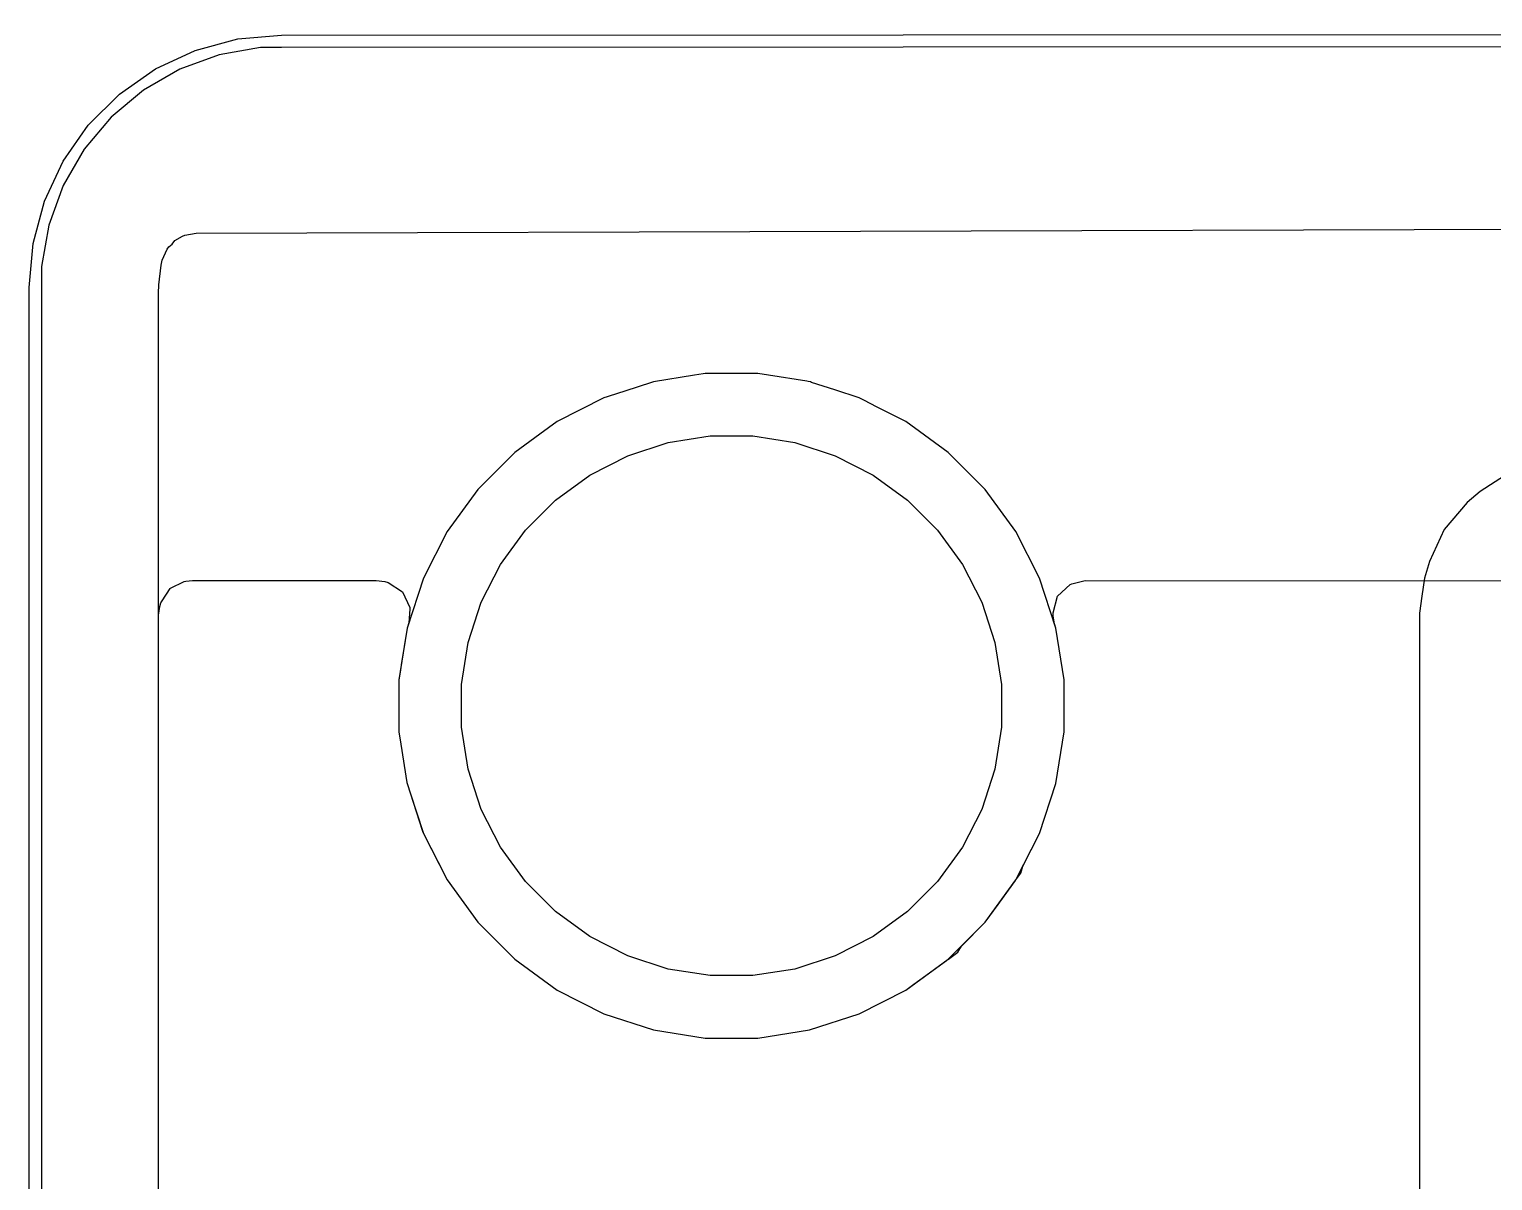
# Model space of a CAD drawing. Header units: millimetres. Extents: x 87.1 to 142.6, y -85.7 to -60.8.
# Drawn here: x 87.15 to 93.09, y -65.43 to -60.75 of the extents above; entities that cross this region are included whole.
import ezdxf

# ---------------------------------------------------------------- set-up
doc = ezdxf.new("R2010")
doc.units = ezdxf.units.MM
for name, color, linetype, true_color in [('B.Cu', 153, 'CONTINUOUS', 0x4d7fc4), ('B.Mask', 4, 'CONTINUOUS', 0x02ffee), ('Edge.Cuts', 254, 'CONTINUOUS', 0xd0d2cd), ('F.Cu', 13, 'CONTINUOUS', 0xc83434), ('F.Mask', 201, 'CONTINUOUS', 0xd864ff)]:
    doc.layers.add(name, color=color, linetype=linetype, true_color=true_color)

msp = doc.modelspace()

# ---------------------------------------------------------------- linework, layer by layer
at = {"layer": 'B.Cu', "linetype": 'CONTINUOUS'}
for p, q in [((87.825483, -61.578617), (110.069002, -61.514265)), ((87.780146, -61.587344), (87.825483, -61.578617)), ((87.707261, -61.644713), (87.714568, -61.634523)), ((87.714568, -61.634523), (87.72862, -61.623546)), ((87.72862, -61.623546), (87.739015, -61.609053)), ((87.739015, -61.609053), (87.769615, -61.591523)), ((87.769615, -61.591523), (87.769625, -61.591515)), ((87.769625, -61.591515), (87.780146, -61.587344)), ((87.683469, -61.708976), (87.685792, -61.695293)), ((87.685792, -61.695293), (87.687141, -61.689383)), ((87.687141, -61.689383), (87.707261, -61.644713)), ((87.674464, -61.788952), (87.683469, -61.708976)), ((87.6733, -61.809707), (87.673495, -61.802772)), ((87.673304, -61.865196), (87.6733, -61.809707)), ((87.673495, -61.802772), (87.673883, -61.795856)), ((87.673883, -61.795856), (87.674464, -61.788952)), ((87.6733, -61.86521), (87.673304, -61.865196)), ((87.6733, -63.393713), (87.6733, -61.86521)), ((89.849587, -62.156489), (89.68376, -62.182753)), ((89.850053, -62.156415), (89.849587, -62.156489)), ((89.85012, -62.156404), (89.850053, -62.156415)), ((89.884357, -62.150981), (89.85012, -62.156404)), ((89.893713, -62.1495), (89.884357, -62.150981)), ((89.893714, -62.1495), (89.893713, -62.1495)), ((90.106286, -62.1495), (89.893714, -62.1495)), ((90.106287, -62.1495), (90.106286, -62.1495)), ((90.149876, -62.156404), (90.106287, -62.1495)), ((90.150413, -62.156489), (90.149876, -62.156404)), ((90.306599, -62.181226), (90.150413, -62.156489)), ((89.566267, -62.220928), (89.502926, -62.24151)), ((89.67451, -62.185758), (89.566267, -62.220928)), ((89.674513, -62.185757), (89.67451, -62.185758)), ((89.683757, -62.182754), (89.674513, -62.185757)), ((89.68376, -62.182753), (89.683757, -62.182754)), ((90.311362, -62.1816), (90.306599, -62.181226)), ((90.320552, -62.18377), (90.311362, -62.1816)), ((90.325074, -62.185623), (90.320552, -62.18377)), ((90.420133, -62.21651), (90.325074, -62.185623)), ((90.518412, -62.248443), (90.420133, -62.21651)), ((89.481583, -62.248444), (89.292182, -62.344949)), ((89.495451, -62.243938), (89.481583, -62.248444)), ((89.502926, -62.24151), (89.495451, -62.243938)), ((90.518413, -62.248443), (90.518412, -62.248443)), ((90.518414, -62.248444), (90.518413, -62.248443)), ((90.54024, -62.259565), (90.518414, -62.248444)), ((90.540245, -62.259567), (90.54024, -62.259565)), ((90.588717, -62.284265), (90.540245, -62.259567)), ((90.70782, -62.344951), (90.588717, -62.284265)), ((89.292179, -62.344951), (89.221709, -62.39615)), ((89.292182, -62.344949), (89.292179, -62.34495)), ((89.292179, -62.34495), (89.292179, -62.344951)), ((90.879786, -62.46989), (90.70782, -62.344951)), ((89.221709, -62.39615), (89.12021, -62.469892)), ((89.12021, -62.469892), (88.969892, -62.62021)), ((90.879788, -62.469892), (90.879786, -62.46989)), ((91.030112, -62.620216), (90.879788, -62.469892)), ((93.162493, -62.550775), (93.041462, -62.628557)), ((88.969892, -62.62021), (88.844949, -62.792182)), ((91.1547, -62.791699), (91.030112, -62.620216)), ((93.041451, -62.628566), (92.988659, -62.67431)), ((93.041462, -62.628557), (93.041451, -62.628566)), ((92.988659, -62.67431), (92.894433, -62.783051)), ((88.844949, -62.792182), (88.748445, -62.981582)), ((91.154702, -62.791703), (91.1547, -62.791699)), ((91.155048, -62.792179), (91.154702, -62.791703)), ((91.155049, -62.792181), (91.155048, -62.792179)), ((91.155051, -62.792184), (91.155049, -62.792181)), ((91.251557, -62.981588), (91.155051, -62.792184)), ((92.89443, -62.783055), (92.834664, -62.913921)), ((92.894433, -62.783051), (92.89443, -62.783055)), ((92.834664, -62.913921), (92.814976, -62.980969)), ((88.748445, -62.981582), (88.682752, -63.183762)), ((91.317246, -63.183757), (91.251557, -62.981588)), ((92.814976, -62.980969), (92.804366, -63.054765)), ((92.804366, -63.054765), (92.7945, -63.123387)), ((92.7945, -63.123387), (92.7945, -68.476)), ((88.682752, -63.183762), (88.658957, -63.334)), ((91.3505, -63.393713), (91.317246, -63.183757)), ((88.655578, -63.355337), (88.6495, -63.393713)), ((88.658957, -63.334), (88.655578, -63.355337)), ((87.6733, -70.578848), (87.6733, -63.393713)), ((88.6495, -63.393713), (88.6495, -63.606287)), ((91.3505, -63.606287), (91.3505, -63.393713)), ((88.6495, -63.606287), (88.657452, -63.656498)), ((88.657452, -63.656498), (88.657454, -63.656507)), ((88.657454, -63.656507), (88.657454, -63.656508)), ((88.657454, -63.656508), (88.681947, -63.811155)), ((91.317246, -63.816243), (91.3505, -63.606287)), ((88.681947, -63.811155), (88.681948, -63.811155)), ((88.681948, -63.811155), (88.681948, -63.811158)), ((88.681948, -63.811158), (88.682754, -63.816243)), ((88.682754, -63.816243), (88.696003, -63.857018)), ((91.251557, -64.018412), (91.317246, -63.816243)), ((88.696003, -63.857018), (88.745799, -64.010279)), ((88.745799, -64.010279), (88.748442, -64.018411)), ((88.748442, -64.018411), (88.806654, -64.132658)), ((91.155051, -64.207816), (91.251557, -64.018412)), ((88.806654, -64.132658), (88.844951, -64.20782)), ((88.844951, -64.20782), (88.96989, -64.379786)), ((91.082581, -64.307564), (91.153903, -64.209397)), ((91.153903, -64.209397), (91.153906, -64.209399)), ((91.153906, -64.209399), (91.153923, -64.209367)), ((91.153923, -64.209367), (91.155051, -64.207816)), ((91.030109, -64.379786), (91.082581, -64.307564)), ((88.96989, -64.379786), (88.969892, -64.379788)), ((88.969892, -64.379788), (89.120216, -64.530112)), ((90.933514, -64.476381), (91.030104, -64.379792)), ((91.030104, -64.379792), (91.030106, -64.379788)), ((91.030106, -64.379788), (91.030109, -64.379786)), ((90.919042, -64.501586), (90.933514, -64.476381)), ((89.120216, -64.530112), (89.292169, -64.655042)), ((90.804584, -64.584746), (90.873715, -64.534518)), ((90.873715, -64.534518), (90.875154, -64.533601)), ((90.875154, -64.533601), (90.878905, -64.530772)), ((90.878905, -64.530772), (90.880707, -64.529438)), ((90.880707, -64.529438), (90.919042, -64.501586)), ((90.707816, -64.655051), (90.804582, -64.584747)), ((90.804582, -64.584747), (90.804584, -64.584746)), ((89.292169, -64.655042), (89.2922, -64.65506)), ((89.2922, -64.65506), (89.292442, -64.655182)), ((89.292442, -64.655182), (89.481588, -64.751557)), ((90.518412, -64.751557), (90.707816, -64.655051)), ((89.481588, -64.751557), (89.683757, -64.817246)), ((90.316243, -64.817246), (90.518412, -64.751557)), ((89.683757, -64.817246), (89.893713, -64.8505)), ((90.106287, -64.8505), (90.316243, -64.817246)), ((89.893713, -64.8505), (89.893714, -64.8505)), ((89.893714, -64.8505), (90.106286, -64.8505)), ((90.106286, -64.8505), (90.106287, -64.8505))]:
    msp.add_line(p, q, dxfattribs=at)
at = {"layer": 'B.Mask', "linetype": 'CONTINUOUS'}
for p, q in [((89.74321, -62.430393), (89.913695, -62.403391)), ((89.913695, -62.403391), (90.086305, -62.403391)), ((90.086305, -62.403391), (90.25679, -62.430393)), ((89.579048, -62.483733), (89.74321, -62.430393)), ((90.25679, -62.430393), (90.420952, -62.483733)), ((89.425252, -62.562096), (89.579048, -62.483733)), ((90.420952, -62.483733), (90.574748, -62.562096)), ((89.285607, -62.663553), (89.425252, -62.562096)), ((90.574748, -62.562096), (90.714393, -62.663553)), ((89.163553, -62.785607), (89.285607, -62.663553)), ((90.714393, -62.663553), (90.836447, -62.785607)), ((89.062096, -62.925252), (89.163553, -62.785607)), ((90.836447, -62.785607), (90.937904, -62.925252)), ((88.983733, -63.079048), (89.062096, -62.925252)), ((90.937904, -62.925252), (91.016267, -63.079048)), ((88.930393, -63.24321), (88.983733, -63.079048)), ((91.016267, -63.079048), (91.069607, -63.24321)), ((88.903391, -63.413695), (88.930393, -63.24321)), ((91.069607, -63.24321), (91.096609, -63.413695)), ((88.903391, -63.586305), (88.903391, -63.413695)), ((91.096609, -63.413695), (91.096609, -63.586305)), ((88.930393, -63.75679), (88.903391, -63.586305)), ((91.096609, -63.586305), (91.069607, -63.75679)), ((88.983733, -63.920952), (88.930393, -63.75679)), ((91.069607, -63.75679), (91.016267, -63.920952)), ((89.062096, -64.074748), (88.983733, -63.920952)), ((91.016267, -63.920952), (90.937904, -64.074748)), ((89.163553, -64.214393), (89.062096, -64.074748)), ((90.937904, -64.074748), (90.836447, -64.214393)), ((89.285607, -64.336447), (89.163553, -64.214393)), ((90.836447, -64.214393), (90.714393, -64.336447)), ((89.425252, -64.437904), (89.285607, -64.336447)), ((90.714393, -64.336447), (90.574748, -64.437904)), ((89.579048, -64.516267), (89.425252, -64.437904)), ((90.574748, -64.437904), (90.420952, -64.516267)), ((89.74321, -64.569607), (89.579048, -64.516267)), ((90.420952, -64.516267), (90.25679, -64.569607)), ((89.913695, -64.596609), (89.74321, -64.569607)), ((90.086305, -64.596609), (89.913695, -64.596609)), ((90.25679, -64.569607), (90.086305, -64.596609))]:
    msp.add_line(p, q, dxfattribs=at)
at = {"layer": 'Edge.Cuts', "linetype": 'CONTINUOUS'}
for p, q in [((87.821888, -60.836254), (87.994407, -60.789966)), ((87.994407, -60.789966), (88.172341, -60.774331)), ((88.172341, -60.774331), (88.172342, -60.774331)), ((88.172342, -60.774331), (141.57597, -60.750447)), ((141.575993, -60.800447), (88.172364, -60.824331)), ((87.660025, -60.911791), (87.821888, -60.836254)), ((87.919129, -60.85404), (87.758877, -60.912424)), ((88.087084, -60.824363), (87.919129, -60.85404)), ((88.172363, -60.824331), (88.087084, -60.824363)), ((88.172364, -60.824331), (88.172363, -60.82433)), ((88.172363, -60.82433), (88.172363, -60.824331)), ((87.513733, -61.014283), (87.660025, -60.911791)), ((87.758877, -60.912424), (87.611195, -60.997744)), ((87.387457, -61.140615), (87.513733, -61.014283)), ((87.611195, -60.997744), (87.480567, -61.107408)), ((87.285031, -61.286952), (87.387457, -61.140615)), ((87.480567, -61.107408), (87.370962, -61.238084)), ((87.370962, -61.238084), (87.285709, -61.385805)), ((87.209567, -61.448849), (87.285031, -61.286952)), ((87.285709, -61.385805), (87.227395, -61.546083)), ((87.163355, -61.62139), (87.209567, -61.448849)), ((87.227395, -61.546083), (87.197794, -61.714051)), ((87.1478, -61.79933), (87.163355, -61.62139)), ((87.197794, -61.714051), (87.1978, -61.79933)), ((87.1478, -61.799331), (87.1478, -61.79933)), ((87.1478, -84.712184), (87.1478, -61.799331)), ((87.1978, -61.79933), (87.1978, -61.799331)), ((87.1978, -61.799331), (87.1978, -84.712184))]:
    msp.add_line(p, q, dxfattribs=at)
at = {"layer": 'F.Cu', "linetype": 'CONTINUOUS'}
for p, q in [((87.721862, -63.021979), (87.77672, -62.994521)), ((87.77672, -62.994521), (87.784285, -62.992876)), ((87.784285, -62.992876), (87.810661, -62.990044)), ((87.810661, -62.990044), (88.557177, -62.990228)), ((88.557177, -62.990228), (88.592103, -62.99526)), ((88.592103, -62.99526), (88.605416, -62.999173)), ((88.605416, -62.999173), (88.664183, -63.036964)), ((91.324192, -63.053986), (91.375654, -63.00675)), ((91.375654, -63.00675), (91.381925, -63.003667)), ((91.381925, -63.003667), (91.43667, -62.99094)), ((91.43667, -62.99094), (103.279817, -62.99387)), ((87.688156, -63.073487), (87.720498, -63.023161)), ((87.720498, -63.023161), (87.720499, -63.023159)), ((87.720499, -63.023159), (87.721862, -63.021979)), ((88.664183, -63.036964), (88.693189, -63.100522)), ((91.306429, -63.121559), (91.324192, -63.053986)), ((87.6733, -63.131869), (87.678323, -63.096933)), ((87.678323, -63.096933), (87.682727, -63.081935)), ((87.682727, -63.081935), (87.688156, -63.073487)), ((88.694183, -63.107447), (88.689374, -63.163376)), ((88.693189, -63.100522), (88.694183, -63.107447)), ((91.306825, -63.135428), (91.306429, -63.121559)), ((87.6733, -66.401662), (87.6733, -63.131869)), ((88.682751, -63.183768), (88.666876, -63.284007)), ((88.682754, -63.183752), (88.682751, -63.183768)), ((88.682755, -63.183748), (88.682754, -63.183752)), ((88.689374, -63.163376), (88.682755, -63.183748)), ((91.312254, -63.166805), (91.306825, -63.135428)), ((91.312844, -63.170209), (91.312254, -63.166805)), ((91.317246, -63.183757), (91.312844, -63.170209)), ((91.3505, -63.393713), (91.317246, -63.183757)), ((88.666876, -63.284008), (88.6495, -63.393713)), ((88.666876, -63.284007), (88.666876, -63.284008)), ((88.6495, -63.393713), (88.6495, -63.60629)), ((91.3505, -63.606287), (91.3505, -63.393713)), ((88.6495, -63.60629), (88.657454, -63.656507)), ((88.657454, -63.656507), (88.657454, -63.656508)), ((88.657454, -63.656508), (88.681947, -63.811155)), ((91.317246, -63.816243), (91.3505, -63.606287)), ((88.681947, -63.811155), (88.681948, -63.811155)), ((88.681948, -63.811155), (88.681948, -63.811158)), ((88.681948, -63.811158), (88.682754, -63.816243)), ((88.682754, -63.816243), (88.745539, -64.009475)), ((91.251557, -64.018412), (91.317246, -63.816243)), ((88.745539, -64.009475), (88.748444, -64.018414)), ((88.748444, -64.018414), (88.844951, -64.20782)), ((91.18373, -64.151529), (91.251557, -64.018412)), ((91.155053, -64.20781), (91.175445, -64.179744)), ((91.175445, -64.179744), (91.18373, -64.151529)), ((88.844951, -64.20782), (88.96989, -64.379786)), ((91.030109, -64.379786), (91.155048, -64.20782)), ((91.155047, -64.20782), (91.155051, -64.207816)), ((91.155048, -64.20782), (91.155047, -64.20782)), ((91.155051, -64.207816), (91.155053, -64.20781)), ((88.96989, -64.379786), (88.969892, -64.379788)), ((88.969892, -64.379788), (89.120216, -64.530112)), ((90.880593, -64.529302), (91.030104, -64.379792)), ((91.030104, -64.379792), (91.030106, -64.379788)), ((91.030106, -64.379788), (91.030109, -64.379786)), ((89.120216, -64.530112), (89.292169, -64.655042)), ((90.825118, -64.569827), (90.879786, -64.530109)), ((90.879786, -64.530109), (90.879788, -64.530106)), ((90.879788, -64.530106), (90.879792, -64.530104)), ((90.879792, -64.530104), (90.8798, -64.530095)), ((90.8798, -64.530095), (90.879852, -64.530058)), ((90.879852, -64.530058), (90.880593, -64.529302)), ((90.765023, -64.613489), (90.825118, -64.569827)), ((89.292169, -64.655042), (89.292177, -64.655047)), ((89.292177, -64.655047), (89.292179, -64.655048)), ((89.292179, -64.655048), (89.292181, -64.655049)), ((89.292181, -64.655049), (89.292182, -64.65505)), ((89.292182, -64.65505), (89.2922, -64.65506)), ((89.2922, -64.65506), (89.292442, -64.655182)), ((89.292442, -64.655182), (89.481588, -64.751557)), ((90.518412, -64.751557), (90.707816, -64.655051)), ((90.707816, -64.655051), (90.74095, -64.630978)), ((90.74095, -64.630978), (90.765023, -64.613489)), ((89.481588, -64.751557), (89.683757, -64.817246)), ((90.316243, -64.817246), (90.518412, -64.751557)), ((89.683757, -64.817246), (89.893713, -64.8505)), ((90.106287, -64.8505), (90.316243, -64.817246)), ((89.893713, -64.8505), (89.893714, -64.8505)), ((89.893714, -64.8505), (90.106286, -64.8505)), ((90.106286, -64.8505), (90.106287, -64.8505))]:
    msp.add_line(p, q, dxfattribs=at)
at = {"layer": 'F.Mask', "linetype": 'CONTINUOUS'}
for p, q in [((89.74321, -62.430393), (89.913695, -62.403391)), ((89.913695, -62.403391), (90.086305, -62.403391)), ((90.086305, -62.403391), (90.25679, -62.430393)), ((89.579048, -62.483733), (89.74321, -62.430393)), ((90.25679, -62.430393), (90.420952, -62.483733)), ((89.425252, -62.562096), (89.579048, -62.483733)), ((90.420952, -62.483733), (90.574748, -62.562096)), ((89.285607, -62.663553), (89.425252, -62.562096)), ((90.574748, -62.562096), (90.714393, -62.663553)), ((89.163553, -62.785607), (89.285607, -62.663553)), ((90.714393, -62.663553), (90.836447, -62.785607)), ((89.062096, -62.925252), (89.163553, -62.785607)), ((90.836447, -62.785607), (90.937904, -62.925252)), ((88.983733, -63.079048), (89.062096, -62.925252)), ((90.937904, -62.925252), (91.016267, -63.079048)), ((88.930393, -63.24321), (88.983733, -63.079048)), ((91.016267, -63.079048), (91.069607, -63.24321)), ((88.903391, -63.413695), (88.930393, -63.24321)), ((91.069607, -63.24321), (91.096609, -63.413695)), ((88.903391, -63.586305), (88.903391, -63.413695)), ((91.096609, -63.413695), (91.096609, -63.586305)), ((88.930393, -63.75679), (88.903391, -63.586305)), ((91.096609, -63.586305), (91.069607, -63.75679)), ((88.983733, -63.920952), (88.930393, -63.75679)), ((91.069607, -63.75679), (91.016267, -63.920952)), ((89.062096, -64.074748), (88.983733, -63.920952)), ((91.016267, -63.920952), (90.937904, -64.074748)), ((89.163553, -64.214393), (89.062096, -64.074748)), ((90.937904, -64.074748), (90.836447, -64.214393)), ((89.285607, -64.336447), (89.163553, -64.214393)), ((90.836447, -64.214393), (90.714393, -64.336447)), ((89.425252, -64.437904), (89.285607, -64.336447)), ((90.714393, -64.336447), (90.574748, -64.437904)), ((89.579048, -64.516267), (89.425252, -64.437904)), ((90.574748, -64.437904), (90.420952, -64.516267)), ((89.74321, -64.569607), (89.579048, -64.516267)), ((90.420952, -64.516267), (90.25679, -64.569607)), ((89.913695, -64.596609), (89.74321, -64.569607)), ((90.086305, -64.596609), (89.913695, -64.596609)), ((90.25679, -64.569607), (90.086305, -64.596609))]:
    msp.add_line(p, q, dxfattribs=at)

doc.saveas('drawing.dxf')
